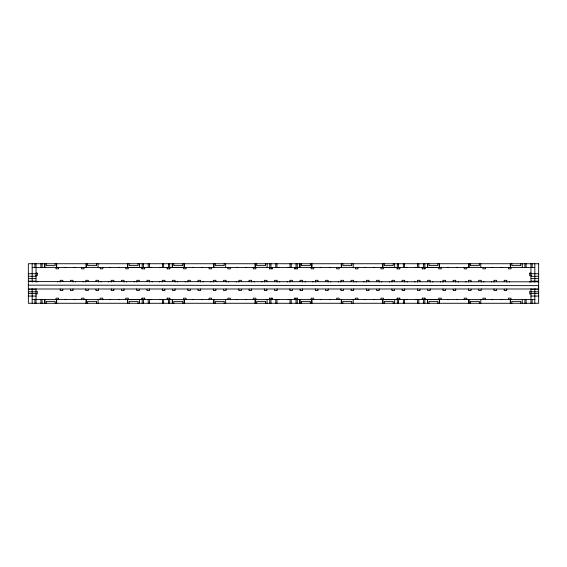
<?xml version="1.0" encoding="UTF-8"?>
<svg xmlns="http://www.w3.org/2000/svg" width="567" height="567" viewBox="0 0 567 567"><rect width="100%" height="100%" fill="white"/><g stroke="black" fill="none" stroke-linecap="round" stroke-linejoin="round"><path stroke-width="0.85" d="M28.35 288.993L538.65 288.993M28.35 285.166L538.65 285.64M538.65 287.554L538.65 287.079M538.65 281.813L28.35 281.579M141.892 267.546L128.284 267.553L128.284 268.829L125.732 268.829L125.732 267.305M32.177 267.525L534.823 267.546M397.042 267.546L383.434 267.553L383.434 268.829L380.882 268.829L380.882 267.305M36.005 273.081L37.28 273.081L37.28 275.633L35.657 275.633M530.995 273.081L529.72 273.081L529.72 275.633L531.343 275.633M28.35 273.726L37.28 273.726M529.72 273.726L538.65 273.726M28.35 276.278L36.005 276.278M530.995 276.278L538.65 276.278M28.35 278.617L36.005 278.617M530.995 278.617L538.65 278.617M28.35 281.168L36.005 281.168M530.995 281.168L538.65 281.168M29.47 289.234L30.023 289.234M31.142 289.234L31.702 289.234M32.815 289.234L33.375 289.234M34.488 289.234L35.048 289.234M531.952 289.234L532.512 289.234M533.625 289.234L534.185 289.234M535.298 289.234L535.858 289.234M536.977 289.234L537.53 289.234M35.657 291.367L37.28 291.367L37.28 293.919L36.005 293.919M531.343 291.367L529.72 291.367L529.72 293.919L530.995 293.919M28.35 291.785L36.005 291.785M530.995 291.785L538.65 291.785M28.35 293.5L36.005 293.5M530.995 293.5L538.65 293.5M28.35 296.052L36.005 296.052M530.995 296.052L538.65 296.052M32.177 299.419L534.823 299.454M425.108 299.454L438.716 299.447L438.716 298.171L441.268 298.171L441.268 299.695M425.108 267.546L438.716 267.553L438.716 268.829L441.268 268.829L441.268 267.305M169.958 267.546L183.566 267.553L183.566 268.829L186.118 268.829L186.118 267.305M397.042 299.454L383.434 299.447L383.434 298.171L380.882 298.171L380.882 299.695M141.892 299.454L128.284 299.447L128.284 298.171L125.732 298.171L125.732 299.695M534.823 263.719L534.823 282.175M534.823 288.731L534.823 303.281M532.13 263.719L532.13 267.546M532.13 299.454L532.13 303.281M530.932 263.719L530.995 282.175M530.995 288.731L530.932 303.281M529.72 281.579L529.72 282.054M526.119 263.719L526.119 267.546M526.119 299.454L526.119 303.281M524.914 263.719L524.914 267.546M524.914 299.454L524.914 303.281M522.278 263.719L522.278 267.546M522.278 299.454L522.221 303.281M520.768 263.719L520.768 265.632L511.838 265.632L511.838 263.719M520.768 303.281L520.768 301.368L511.838 301.368L511.838 303.281M511.009 267.553L511.009 268.829L508.457 268.829L508.457 267.305M511.009 299.447L511.009 298.171L508.457 298.171L508.457 299.695M510.378 263.719L510.378 267.546M510.378 299.454L510.378 303.281M510.328 263.719L510.328 267.546M510.328 299.454L510.328 303.281M509.308 281.579L509.308 282.054M506.756 282.054L506.756 280.318L504.205 280.318L504.205 281.593M506.756 288.993L506.756 290.524L504.205 290.524L504.205 289.248M501.228 267.305L501.228 267.546A0.957 0.957 0 0 0 501.83 267.34M501.228 299.695L501.228 299.454A0.957 0.957 0 0 1 501.83 299.659M496.55 281.593L496.55 280.318L493.999 280.318L493.999 282.054M496.55 289.248L496.55 290.524L493.999 290.524L493.999 288.993M492.723 267.305L492.723 267.546A0.957 0.957 0 0 1 492.121 267.34M492.723 299.695L492.723 299.454A0.957 0.957 0 0 0 492.121 299.659M491.447 281.579L491.447 282.054M485.494 267.305L485.494 268.829L482.942 268.829L482.942 267.553M485.494 299.695L485.494 298.171L482.942 298.171L482.942 299.447M483.793 281.579L483.793 282.054M481.241 282.054L481.241 280.318L478.69 280.318L478.69 281.593M481.241 288.993L481.241 290.524L478.69 290.524L478.69 289.248M480.781 263.719L480.781 267.546M480.837 299.454L480.781 303.281M479.328 263.719L479.328 265.632L470.397 265.632L470.397 263.719M479.328 303.281L479.328 301.368L470.397 301.368L470.397 303.281M471.035 281.593L471.035 280.318L468.484 280.318L468.484 282.054M471.035 289.248L471.035 290.524L468.484 290.524L468.484 288.993M466.783 267.553L466.783 268.829L464.231 268.829L464.231 267.305M466.783 299.447L466.783 298.171L464.231 298.171L464.231 299.695M465.932 281.579L465.932 282.054M458.278 281.579L458.278 282.054M457.002 267.305L457.002 267.546A0.957 0.957 0 0 0 457.604 267.34M457.002 299.695L457.002 299.454A0.957 0.957 0 0 1 457.604 299.659M455.726 282.054L455.726 280.318L453.175 280.318L453.175 281.593M455.726 288.993L455.726 290.524L453.175 290.524L453.175 289.248M448.497 267.305L448.497 267.546A0.957 0.957 0 0 1 447.895 267.34M448.497 299.695L448.497 299.454A0.957 0.957 0 0 0 447.895 299.659M445.52 281.593L445.52 280.318L442.969 280.318L442.969 282.054M445.52 289.248L445.52 290.524L442.969 290.524L442.969 288.993M440.417 281.579L440.417 282.054M439.397 263.719L439.397 267.546M439.397 299.454L439.397 303.281M439.34 263.719L439.34 267.546M439.34 299.454L439.34 303.281M437.887 263.719L437.887 265.632L428.957 265.632L428.957 263.719M437.887 303.281L437.887 301.368L428.957 301.368L428.957 303.281M432.763 281.579L432.763 282.054M430.211 282.054L430.211 280.318L427.66 280.318L427.66 281.593M430.211 288.993L430.211 290.524L427.66 290.524L427.66 289.248M425.13 267.305L425.108 268.822L422.259 268.836L422.259 267.56M425.13 299.695L425.108 298.178L422.259 298.178L422.259 299.454M424.811 263.719L424.811 268.836M424.811 298.178L424.811 303.281M423.606 263.719L423.606 267.546M423.606 299.454L423.606 303.281M422.557 267.305L422.557 268.822M422.557 298.178L422.557 299.695M420.005 281.593L420.005 280.318L417.454 280.318L417.454 282.054M420.005 289.248L420.005 290.524L417.454 290.524L417.454 288.993M418.793 263.719L418.793 267.546M418.793 299.454L418.793 303.281M417.596 263.719L417.596 267.546M417.596 299.454L417.596 303.281M415.327 267.305L415.327 267.546A0.957 0.957 0 0 0 415.93 267.326M415.327 299.695L415.327 299.454A0.957 0.957 0 0 1 415.93 299.674M414.902 281.579L414.902 282.054M407.248 281.579L407.248 282.054M406.822 267.305L406.822 267.546A0.957 0.957 0 0 1 406.22 267.326M406.822 299.695L406.822 299.454A0.957 0.957 0 0 0 406.22 299.674M404.696 282.054L404.696 280.318L402.145 280.318L402.145 281.593M404.696 288.993L404.696 290.524L402.145 290.524L402.145 289.248M404.554 263.719L404.554 267.546M404.554 299.454L404.554 303.281M403.357 263.719L403.357 267.546M403.357 299.454L403.357 303.281M399.891 267.56L399.891 268.836L397.042 268.822L397.02 267.305M399.891 299.454L399.891 298.178L397.042 298.178L397.02 299.695M399.593 267.305L399.593 268.822M399.593 298.178L399.593 299.695M398.544 263.719L398.544 267.546M398.544 299.454L398.544 303.281M397.339 263.719L397.339 268.836M397.339 298.178L397.339 303.281M394.646 263.719L394.703 267.546M394.703 299.454L394.646 303.281M394.49 281.593L394.49 280.318L391.939 280.318L391.939 282.054M394.49 289.248L394.49 290.524L391.939 290.524L391.939 288.993M393.193 263.719L393.193 265.632L384.263 265.632L384.263 263.719M393.193 303.281L393.193 301.368L384.263 301.368L384.263 303.281M389.387 281.579L389.387 282.054M382.803 263.719L382.803 267.546M382.803 299.454L382.803 303.281M382.753 263.719L382.753 267.546M382.753 299.454L382.753 303.281M381.733 281.579L381.733 282.054M379.181 282.054L379.181 280.318L376.63 280.318L376.63 281.593M379.181 288.993L379.181 290.524L376.63 290.524L376.63 289.248M373.653 267.305L373.653 267.546A0.957 0.957 0 0 0 374.255 267.34M373.653 299.695L373.653 299.454A0.957 0.957 0 0 1 374.255 299.659M368.975 281.593L368.975 280.318L366.424 280.318L366.424 282.054M368.975 289.248L368.975 290.524L366.424 290.524L366.424 288.993M365.148 267.305L365.148 267.546A0.957 0.957 0 0 1 364.546 267.34M365.148 299.695L365.148 299.454A0.957 0.957 0 0 0 364.546 299.659M363.872 281.579L363.872 282.054M357.919 267.305L357.919 268.829L355.367 268.829L355.367 267.553M357.919 299.695L357.919 298.171L355.367 298.171L355.367 299.447M356.218 281.579L356.218 282.054M353.666 282.054L353.666 280.318L351.115 280.318L351.115 281.593M353.666 288.993L353.666 290.524L351.115 290.524L351.115 289.248M353.206 263.719L353.262 267.546M353.206 299.454L353.206 303.281M351.753 263.719L351.753 265.632L342.822 265.632L342.822 263.719M351.753 303.281L351.753 301.368L342.822 301.368L342.822 303.281M343.46 281.593L343.46 280.318L340.909 280.318L340.909 282.054M343.46 289.248L343.46 290.524L340.909 290.524L340.909 288.993M339.208 267.553L339.208 268.829L336.656 268.829L336.656 267.305M339.208 299.447L339.208 298.171L336.656 298.171L336.656 299.695M338.357 281.579L338.357 282.054M330.703 281.579L330.703 282.054M329.427 267.305L329.427 267.546A0.957 0.957 0 0 0 330.029 267.34M329.427 299.695L329.427 299.454A0.957 0.957 0 0 1 330.029 299.659M328.151 282.054L328.151 280.318L325.6 280.318L325.6 281.593M328.151 288.993L328.151 290.524L325.6 290.524L325.6 289.248M320.922 267.305L320.922 267.546A0.957 0.957 0 0 1 320.32 267.34M320.922 299.695L320.922 299.454A0.957 0.957 0 0 0 320.32 299.659M317.945 281.593L317.945 280.318L315.394 280.318L315.394 282.054M317.945 289.248L317.945 290.524L315.394 290.524L315.394 288.993M313.693 267.305L313.693 268.829L311.141 268.829L311.141 267.553M313.693 299.695L313.693 298.171L311.141 298.171L311.141 299.447M312.842 281.579L312.842 282.054M311.822 263.719L311.822 267.546M311.822 299.454L311.822 303.281M311.765 263.719L311.765 267.546M311.765 299.454L311.765 303.281M310.312 263.719L310.312 265.632L301.382 265.632L301.382 263.719M310.312 303.281L310.312 301.368L301.382 301.368L301.382 303.281M305.188 281.579L305.188 282.054M302.636 282.054L302.636 280.318L300.085 280.318L300.085 281.593M302.636 288.993L302.636 290.524L300.085 290.524L300.085 289.248M297.555 267.305L297.533 268.829L294.684 268.836L294.684 267.56M297.555 299.695L297.533 298.171L294.684 298.178L294.684 299.454M297.236 263.719L297.236 268.836M297.236 298.178L297.236 303.281M296.031 263.719L296.031 267.546M296.031 299.454L296.031 303.281M294.982 267.305L294.982 268.829M294.982 298.171L294.982 299.695M292.43 281.593L292.43 280.318L289.879 280.318L289.879 282.054M292.43 289.248L292.43 290.524L289.879 290.524L289.879 288.993M291.218 263.719L291.218 267.546M291.218 299.454L291.218 303.281M290.02 263.719L290.02 267.546M290.02 299.454L290.02 303.281M287.752 267.305L287.752 267.546A0.957 0.957 0 0 0 288.355 267.34M287.752 299.695L287.752 299.454A0.957 0.957 0 0 1 288.355 299.659M287.327 281.579L287.327 282.054M279.673 281.579L279.673 282.054M279.248 267.305L279.248 267.546A0.957 0.957 0 0 1 278.645 267.34M279.248 299.695L279.248 299.454A0.957 0.957 0 0 0 278.645 299.659M277.121 282.054L277.121 280.318L274.57 280.318L274.57 281.593M277.121 288.993L277.121 290.524L274.57 290.524L274.57 289.248M276.98 263.719L276.98 267.546M276.98 299.454L276.98 303.281M275.782 263.719L275.782 267.546M275.782 299.454L275.782 303.281M272.316 267.56L272.316 268.836L269.467 268.829L269.445 267.305M272.316 299.454L272.316 298.178L269.467 298.171L269.445 299.695M272.018 267.305L272.018 268.829M272.018 298.171L272.018 299.695M270.969 263.719L270.969 267.546M270.969 299.454L270.969 303.281M269.764 263.719L269.764 268.836M269.764 298.178L269.764 303.281M267.128 263.719L267.128 267.546M267.078 299.454L267.078 303.281M266.915 281.593L266.915 280.318L264.364 280.318L264.364 282.054M266.915 289.248L266.915 290.524L264.364 290.524L264.364 288.993M265.618 263.719L265.618 265.632L256.688 265.632L256.688 263.719M265.618 303.281L265.618 301.368L256.688 301.368L256.688 303.281M261.812 281.579L261.812 282.054M255.859 267.553L255.859 268.829L253.307 268.829L253.307 267.305M255.859 299.447L255.859 298.171L253.307 298.171L253.307 299.695M255.235 263.719L255.235 267.546M255.235 299.454L255.235 303.281M255.178 263.719L255.178 267.546M255.178 299.454L255.178 303.281M254.158 281.579L254.158 282.054M251.606 282.054L251.606 280.318L249.055 280.318L249.055 281.593M251.606 288.993L251.606 290.524L249.055 290.524L249.055 289.248M246.078 267.305L246.078 267.546A0.957 0.957 0 0 0 246.68 267.34M246.078 299.695L246.078 299.454A0.957 0.957 0 0 1 246.68 299.659M241.4 281.593L241.4 280.318L238.849 280.318L238.849 282.054M241.4 289.248L241.4 290.524L238.849 290.524L238.849 288.993M237.573 267.305L237.573 267.546A0.957 0.957 0 0 1 236.971 267.34M237.573 299.695L237.573 299.454A0.957 0.957 0 0 0 236.971 299.659M236.297 281.579L236.297 282.054M230.344 267.305L230.344 268.829L227.792 268.829L227.792 267.553M230.344 299.695L230.344 298.171L227.792 298.171L227.792 299.447M228.643 281.579L228.643 282.054M226.091 282.054L226.091 280.318L223.54 280.318L223.54 281.593M226.091 288.993L226.091 290.524L223.54 290.524L223.54 289.248M225.638 263.719L225.687 267.546M225.687 299.454L225.638 303.281M224.178 263.719L224.178 265.632L215.247 265.632L215.247 263.719M224.178 303.281L224.178 301.368L215.247 301.368L215.247 303.281M215.885 281.593L215.885 280.318L213.334 280.318L213.334 282.054M215.885 289.248L215.885 290.524L213.334 290.524L213.334 288.993M211.633 267.553L211.633 268.829L209.081 268.829L209.081 267.305M211.633 299.447L211.633 298.171L209.081 298.171L209.081 299.695M210.782 281.579L210.782 282.054M203.128 281.579L203.128 282.054M201.852 267.305L201.852 267.546A0.957 0.957 0 0 0 202.454 267.34M201.852 299.695L201.852 299.454A0.957 0.957 0 0 1 202.454 299.659M200.576 282.054L200.576 280.318L198.025 280.318L198.025 281.593M200.576 288.993L200.576 290.524L198.025 290.524L198.025 289.248M193.347 267.305L193.347 267.546A0.957 0.957 0 0 1 192.745 267.34M193.347 299.695L193.347 299.454A0.957 0.957 0 0 0 192.745 299.659M190.37 281.593L190.37 280.318L187.819 280.318L187.819 282.054M190.37 289.248L190.37 290.524L187.819 290.524L187.819 288.993M186.118 299.695L186.118 298.171L183.566 298.171L183.566 299.447M185.267 281.579L185.267 282.054M184.247 263.719L184.247 267.546M184.247 299.454L184.247 303.281M184.197 263.719L184.197 267.546M184.197 299.454L184.197 303.281M182.737 263.719L182.737 265.632L173.807 265.632L173.807 263.719M182.737 303.281L182.737 301.368L173.807 301.368L173.807 303.281M177.613 281.579L177.613 282.054M175.061 282.054L175.061 280.318L172.51 280.318L172.51 281.593M175.061 288.993L175.061 290.524L172.51 290.524L172.51 289.248M169.98 267.305L169.958 268.822L167.109 268.836L167.109 267.56M169.98 299.695L169.958 298.178L167.109 298.178L167.109 299.454M169.661 263.719L169.661 268.836M169.661 298.178L169.661 303.281M168.456 263.719L168.456 267.546M168.456 299.454L168.456 303.281M167.407 267.305L167.407 268.822M167.407 298.178L167.407 299.695M164.855 281.593L164.855 280.318L162.304 280.318L162.304 282.054M164.855 289.248L164.855 290.524L162.304 290.524L162.304 288.993M163.643 263.719L163.643 267.546M163.643 299.454L163.643 303.281M162.445 263.719L162.445 267.546M162.445 299.454L162.445 303.281M160.178 267.305L160.178 267.546A0.957 0.957 0 0 0 160.78 267.326M160.178 299.695L160.178 299.454A0.957 0.957 0 0 1 160.78 299.674M159.752 281.579L159.752 282.054M152.098 281.579L152.098 282.054M151.672 267.305L151.672 267.546A0.957 0.957 0 0 1 151.07 267.326M151.672 299.695L151.672 299.454A0.957 0.957 0 0 0 151.07 299.674M149.546 282.054L149.546 280.318L146.995 280.318L146.995 281.593M149.546 288.993L149.546 290.524L146.995 290.524L146.995 289.248M149.405 263.719L149.405 267.546M149.405 299.454L149.405 303.281M148.207 263.719L148.207 267.546M148.207 299.454L148.207 303.281M144.741 267.56L144.741 268.836L141.892 268.822L141.87 267.305M144.741 299.454L144.741 298.178L141.892 298.178L141.87 299.695M144.443 267.305L144.443 268.822M144.443 298.178L144.443 299.695M143.394 263.719L143.394 267.546M143.394 299.454L143.394 303.281M142.189 263.719L142.189 268.836M142.189 298.178L142.189 303.281M139.503 263.719L139.553 267.546M139.503 299.454L139.503 303.281M139.34 281.593L139.34 280.318L136.789 280.318L136.789 282.054M139.34 289.248L139.34 290.524L136.789 290.524L136.789 288.993M138.043 263.719L138.043 265.632L129.113 265.632L129.113 263.719M138.043 303.281L138.043 301.368L129.113 301.368L129.113 303.281M134.237 281.579L134.237 282.054M127.66 263.719L127.66 267.546M127.66 299.454L127.66 303.281M127.603 263.719L127.603 267.546M127.603 299.454L127.603 303.281M126.583 281.579L126.583 282.054M124.031 282.054L124.031 280.318L121.48 280.318L121.48 281.593M124.031 288.993L124.031 290.524L121.48 290.524L121.48 289.248M118.503 267.305L118.503 267.546A0.957 0.957 0 0 0 119.105 267.34M118.503 299.695L118.503 299.454A0.957 0.957 0 0 1 119.105 299.659M113.825 281.593L113.825 280.318L111.274 280.318L111.274 282.054M113.825 289.248L113.825 290.524L111.274 290.524L111.274 288.993M109.998 267.305L109.998 267.546A0.957 0.957 0 0 1 109.396 267.34M109.998 299.695L109.998 299.454A0.957 0.957 0 0 0 109.396 299.659M108.722 281.579L108.722 282.054M102.769 267.305L102.769 268.829L100.217 268.829L100.217 267.553M102.769 299.695L102.769 298.171L100.217 298.171L100.217 299.447M101.068 281.579L101.068 282.054M98.516 282.054L98.516 280.318L95.965 280.318L95.965 281.593M98.516 288.993L98.516 290.524L95.965 290.524L95.965 289.248M98.063 263.719L98.063 267.546M98.112 299.454L98.112 303.281M96.603 263.719L96.603 265.632L87.672 265.632L87.672 263.719M96.603 303.281L96.603 301.368L87.672 301.368L87.672 303.281M88.31 281.593L88.31 280.318L85.759 280.318L85.759 282.054M88.31 289.248L88.31 290.524L85.759 290.524L85.759 288.993M84.058 267.553L84.058 268.829L81.506 268.829L81.506 267.305M84.058 299.447L84.058 298.171L81.506 298.171L81.506 299.695M83.207 281.579L83.207 282.054M75.553 281.579L75.553 282.054M74.277 267.305L74.277 267.546A0.957 0.957 0 0 0 74.879 267.34M74.277 299.695L74.277 299.454A0.957 0.957 0 0 1 74.879 299.659M73.001 282.054L73.001 280.318L70.45 280.318L70.45 281.593M73.001 288.993L73.001 290.524L70.45 290.524L70.45 289.248M65.772 267.305L65.772 267.546A0.957 0.957 0 0 1 65.17 267.34M65.772 299.695L65.772 299.454A0.957 0.957 0 0 0 65.17 299.659M62.795 281.593L62.795 280.318L60.244 280.318L60.244 282.054M62.795 289.248L62.795 290.524L60.244 290.524L60.244 288.993M58.543 267.305L58.543 268.829L55.991 268.829L55.991 267.553M58.543 299.695L58.543 298.171L55.991 298.171L55.991 299.447M57.692 281.579L57.692 282.054M56.672 263.719L56.672 267.546M56.672 299.454L56.672 303.281M56.622 263.719L56.622 267.546M56.622 299.454L56.622 303.281M55.162 263.719L55.162 265.632L46.232 265.632L46.232 263.719M55.162 303.281L55.162 301.368L46.232 301.368L46.232 303.281M42.086 263.719L42.086 267.546M42.086 299.454L42.086 303.281M40.881 263.719L40.881 267.546M40.881 299.454L40.881 303.281M37.28 281.579L37.28 282.054M36.068 263.719L36.005 282.175M36.005 288.731L36.068 303.281M34.87 263.719L34.87 267.546M34.87 299.454L34.87 303.281M32.177 263.719L32.177 282.175M32.177 288.731L32.177 303.281M538.65 263.733L28.35 263.733L28.35 303.281L538.65 303.281L538.65 263.719M468.937 267.546L468.937 263.719L468.888 267.546M468.937 303.281L468.937 299.454L468.888 303.281M427.497 267.546L427.497 263.719L427.447 267.546M427.497 303.281L427.497 299.454L427.447 303.281M341.362 267.546L341.362 263.719L341.313 267.546M341.362 303.281L341.362 299.454L341.313 303.281M299.922 267.546L299.922 263.719L299.872 267.546M299.922 303.281L299.922 299.454L299.872 303.281M213.794 267.546L213.794 263.719L213.738 267.546M213.794 303.281L213.794 299.454L213.738 303.281M172.354 267.546L172.354 263.719L172.297 267.546M172.354 303.281L172.354 299.454L172.297 303.281M86.219 267.546L86.219 263.719L86.163 267.546M86.219 303.281L86.219 299.454L86.163 303.281M44.779 267.546L44.779 263.719L44.722 267.546M44.779 303.281L44.779 299.454L44.722 303.281"/></g></svg>
